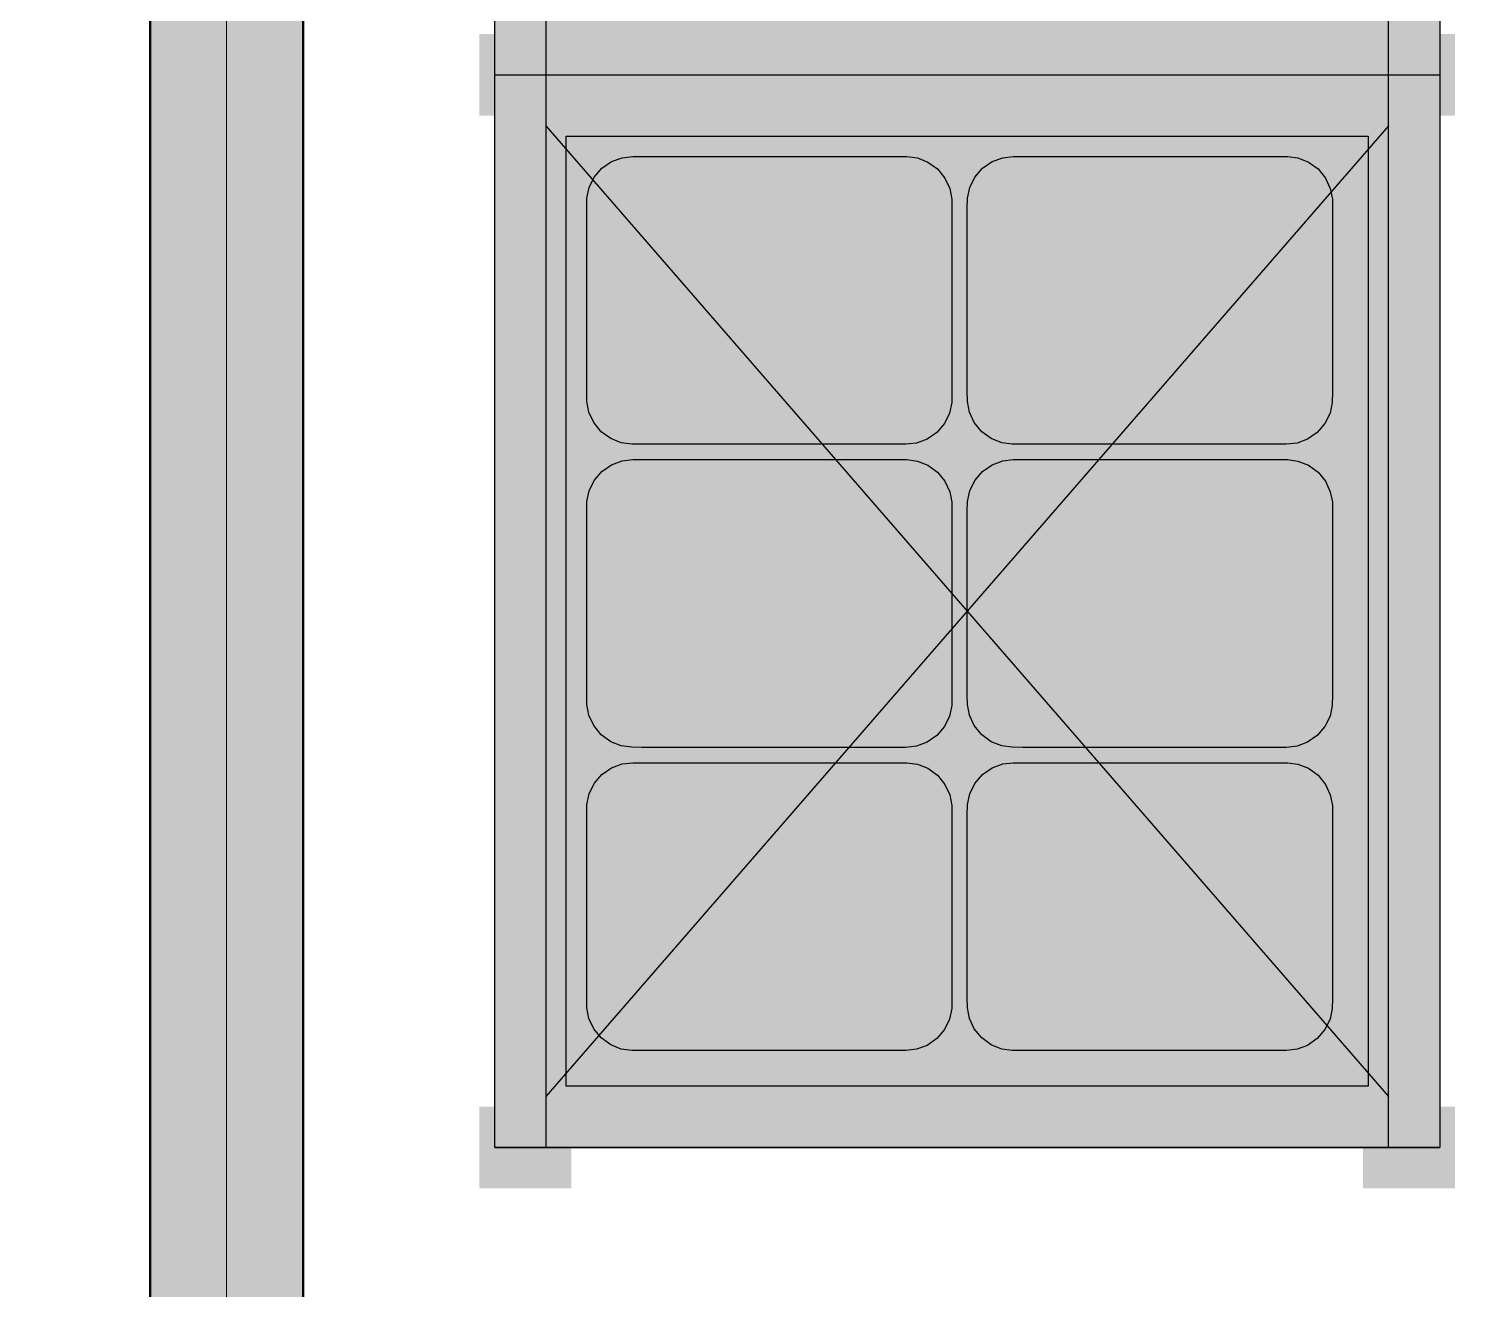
# Model space of a CAD drawing. Header units: metres. Extents: x 0 to 115, y 0 to 64.
# Drawn here: x 99.913 to 102.725, y 40.323 to 42.79 of the extents above; entities that cross this region are included whole.
import ezdxf

# ---------------------------------------------------------------- set-up
doc = ezdxf.new("R2010")
doc.units = ezdxf.units.M
doc.linetypes.add('DASHED', pattern=[1.524, 1.27, -0.254])
doc.layers.add('A-AREA', color=8, linetype='DASHED', lineweight=13, plot=False)
for name, color, linetype, lineweight in [('A-MURO', 7, 'Continuous', 50), ('G-ETIQUETA', 4, 'Continuous', 18), ('M-EQUIPO', 7, 'Continuous', 25), ('M-EQUIPO-RELLENO', 8, 'Continuous', 0)]:
    doc.layers.add(name, color=color, linetype=linetype, lineweight=lineweight)
doc.layers.add('A-MURO-RELLENO', color=8, linetype='Continuous', lineweight=0, true_color=0x8d949b)
doc.styles.add('PLANO', font='arial.ttf')

# ---------------------------------------------------------------- blocks, each defined once
blk = doc.blocks.new('EQ_rack-1')
at = {"layer": 'M-EQUIPO-RELLENO', "true_color": 0xf2f4f6}
h = blk.add_hatch(color=7, dxfattribs=at)
h.dxf.hatch_style = 1
h.paths.add_polyline_path([(-0.925, 5.25), (0.925, 5.25), (0.925, -5.25), (-0.925, -5.25)])
at = {"layer": 'M-EQUIPO-RELLENO', "true_color": 0xe07b24}
h = blk.add_hatch(color=7, dxfattribs=at)
h.dxf.hatch_style = 1
h.paths.add_polyline_path([(-0.925, 5.25), (-0.825, 5.25), (-0.825, -5.25), (-0.925, -5.25)])
h = blk.add_hatch(color=7, dxfattribs=at)
h.dxf.hatch_style = 1
h.paths.add_polyline_path([(0.825, 5.25), (0.925, 5.25), (0.925, -5.25), (0.825, -5.25)])
at = {"layer": 'M-EQUIPO-RELLENO', "true_color": 0x2f5d8a}
h = blk.add_hatch(color=7, dxfattribs=at)
h.dxf.hatch_style = 1
h.paths.add_polyline_path([(-0.955, -3.07), (-0.775, -3.07), (-0.775, -3.23), (-0.955, -3.23)])
h = blk.add_hatch(color=7, dxfattribs=at)
h.dxf.hatch_style = 1
h.paths.add_polyline_path([(0.775, -3.07), (0.955, -3.07), (0.955, -3.23), (0.775, -3.23)])
at = {"layer": 'M-EQUIPO-RELLENO', "true_color": 0xd9b98a}
h = blk.add_hatch(color=7, dxfattribs=at)
h.dxf.hatch_style = 1
h.paths.add_polyline_path([(-0.785, -3.27), (0.785, -3.27), (0.785, -5.13), (-0.785, -5.13)])
at = {"layer": 'M-EQUIPO-RELLENO', "true_color": 0xefe2c4}
h = blk.add_hatch(color=7, dxfattribs=at)
h.dxf.hatch_style = 1
h.paths.add_polyline_path([(-0.655, -3.31), (-0.6351, -3.31), (-0.6152, -3.31), (-0.5954, -3.31), (-0.5755, -3.31), (-0.5556, -3.31), (-0.5357, -3.31), (-0.5158, -3.31), (-0.496, -3.31), (-0.4761, -3.31), (-0.4562, -3.31), (-0.4363, -3.31), (-0.4164, -3.31), (-0.3966, -3.31), (-0.3767, -3.31), (-0.3568, -3.31), (-0.3369, -3.31), (-0.317, -3.31), (-0.2972, -3.31), (-0.2773, -3.31), (-0.2574, -3.31), (-0.2375, -3.31), (-0.2177, -3.31), (-0.1978, -3.31), (-0.1779, -3.31), (-0.158, -3.31), (-0.1381, -3.31), (-0.1182, -3.31), (-0.0976, -3.3128), (-0.0769, -3.321), (-0.0583, -3.3345), (-0.0436, -3.3524), (-0.0342, -3.3728), (-0.0302, -3.3937), (-0.03, -3.4136), (-0.03, -3.4335), (-0.03, -3.4534), (-0.03, -3.4733), (-0.03, -3.4931), (-0.03, -3.513), (-0.03, -3.5329), (-0.03, -3.5528), (-0.03, -3.5727), (-0.03, -3.5925), (-0.03, -3.6124), (-0.03, -3.6323), (-0.03, -3.6522), (-0.03, -3.6721), (-0.03, -3.6919), (-0.03, -3.7118), (-0.03, -3.7317), (-0.03, -3.7516), (-0.03, -3.7715), (-0.0304, -3.7915), (-0.0348, -3.8123), (-0.0447, -3.8326), (-0.0598, -3.8502), (-0.0787, -3.8633), (-0.0994, -3.871), (-0.12, -3.8733), (-0.1399, -3.8733), (-0.1598, -3.8733), (-0.1796, -3.8733), (-0.1995, -3.8733), (-0.2194, -3.8733), (-0.2393, -3.8733), (-0.2592, -3.8733), (-0.279, -3.8733), (-0.2989, -3.8733), (-0.3188, -3.8733), (-0.3387, -3.8733), (-0.3586, -3.8733), (-0.3784, -3.8733), (-0.3983, -3.8733), (-0.4182, -3.8733), (-0.4381, -3.8733), (-0.458, -3.8733), (-0.4778, -3.8733), (-0.4977, -3.8733), (-0.5176, -3.8733), (-0.5375, -3.8733), (-0.5573, -3.8733), (-0.5772, -3.8733), (-0.5971, -3.8733), (-0.617, -3.8733), (-0.6369, -3.8733), (-0.6568, -3.8733), (-0.6774, -3.8705), (-0.6981, -3.8623), (-0.7167, -3.8488), (-0.7314, -3.8309), (-0.7408, -3.8105), (-0.7448, -3.7897), (-0.745, -3.7697), (-0.745, -3.7498), (-0.745, -3.7299), (-0.745, -3.7101), (-0.745, -3.6902), (-0.745, -3.6703), (-0.745, -3.6504), (-0.745, -3.6306), (-0.745, -3.6107), (-0.745, -3.5908), (-0.745, -3.5709), (-0.745, -3.551), (-0.745, -3.5312), (-0.745, -3.5113), (-0.745, -3.4914), (-0.745, -3.4715), (-0.745, -3.4516), (-0.745, -3.4318), (-0.745, -3.4119), (-0.7446, -3.3919), (-0.7402, -3.371), (-0.7303, -3.3507), (-0.7152, -3.3331), (-0.6963, -3.32), (-0.6756, -3.3124)])
h = blk.add_hatch(color=7, dxfattribs=at)
h.dxf.hatch_style = 1
h.paths.add_polyline_path([(0.09, -3.31), (0.1099, -3.31), (0.1298, -3.31), (0.1496, -3.31), (0.1695, -3.31), (0.1894, -3.31), (0.2093, -3.31), (0.2292, -3.31), (0.249, -3.31), (0.2689, -3.31), (0.2888, -3.31), (0.3087, -3.31), (0.3286, -3.31), (0.3484, -3.31), (0.3683, -3.31), (0.3882, -3.31), (0.4081, -3.31), (0.428, -3.31), (0.4478, -3.31), (0.4677, -3.31), (0.4876, -3.31), (0.5075, -3.31), (0.5273, -3.31), (0.5472, -3.31), (0.5671, -3.31), (0.587, -3.31), (0.6069, -3.31), (0.6268, -3.31), (0.6474, -3.3128), (0.6681, -3.321), (0.6867, -3.3345), (0.7014, -3.3524), (0.7108, -3.3728), (0.7148, -3.3937), (0.715, -3.4136), (0.715, -3.4335), (0.715, -3.4534), (0.715, -3.4733), (0.715, -3.4931), (0.715, -3.513), (0.715, -3.5329), (0.715, -3.5528), (0.715, -3.5727), (0.715, -3.5925), (0.715, -3.6124), (0.715, -3.6323), (0.715, -3.6522), (0.715, -3.6721), (0.715, -3.6919), (0.715, -3.7118), (0.715, -3.7317), (0.715, -3.7516), (0.715, -3.7715), (0.7146, -3.7915), (0.7102, -3.8123), (0.7003, -3.8326), (0.6852, -3.8502), (0.6663, -3.8633), (0.6456, -3.871), (0.625, -3.8733), (0.6051, -3.8733), (0.5852, -3.8733), (0.5654, -3.8733), (0.5455, -3.8733), (0.5256, -3.8733), (0.5057, -3.8733), (0.4858, -3.8733), (0.466, -3.8733), (0.4461, -3.8733), (0.4262, -3.8733), (0.4063, -3.8733), (0.3864, -3.8733), (0.3666, -3.8733), (0.3467, -3.8733), (0.3268, -3.8733), (0.3069, -3.8733), (0.287, -3.8733), (0.2672, -3.8733), (0.2473, -3.8733), (0.2274, -3.8733), (0.2075, -3.8733), (0.1877, -3.8733), (0.1678, -3.8733), (0.1479, -3.8733), (0.128, -3.8733), (0.1081, -3.8733), (0.0882, -3.8733), (0.0676, -3.8705), (0.0469, -3.8623), (0.0283, -3.8488), (0.0136, -3.8309), (0.0042, -3.8105), (0.0002, -3.7897), (0, -3.7697), (0, -3.7498), (0, -3.7299), (0, -3.7101), (0, -3.6902), (0, -3.6703), (0, -3.6504), (0, -3.6306), (0, -3.6107), (0, -3.5908), (0, -3.5709), (0, -3.551), (0, -3.5312), (0, -3.5113), (0, -3.4914), (0, -3.4715), (0, -3.4516), (0, -3.4318), (0, -3.4119), (0.0004, -3.3919), (0.0048, -3.371), (0.0147, -3.3507), (0.0298, -3.3331), (0.0487, -3.32), (0.0694, -3.3124)])
h = blk.add_hatch(color=7, dxfattribs=at)
h.dxf.hatch_style = 1
h.paths.add_polyline_path([(-0.655, -3.9033), (-0.6351, -3.9033), (-0.6152, -3.9033), (-0.5954, -3.9033), (-0.5755, -3.9033), (-0.5556, -3.9033), (-0.5357, -3.9033), (-0.5158, -3.9033), (-0.496, -3.9033), (-0.4761, -3.9033), (-0.4562, -3.9033), (-0.4363, -3.9033), (-0.4164, -3.9033), (-0.3966, -3.9033), (-0.3767, -3.9033), (-0.3568, -3.9033), (-0.3369, -3.9033), (-0.317, -3.9033), (-0.2972, -3.9033), (-0.2773, -3.9033), (-0.2574, -3.9033), (-0.2375, -3.9033), (-0.2177, -3.9033), (-0.1978, -3.9033), (-0.1779, -3.9033), (-0.158, -3.9033), (-0.1381, -3.9033), (-0.1182, -3.9034), (-0.0976, -3.9062), (-0.0769, -3.9143), (-0.0583, -3.9279), (-0.0436, -3.9458), (-0.0342, -3.9662), (-0.0302, -3.987), (-0.03, -4.007), (-0.03, -4.0268), (-0.03, -4.0467), (-0.03, -4.0666), (-0.03, -4.0865), (-0.03, -4.1064), (-0.03, -4.1262), (-0.03, -4.1461), (-0.03, -4.166), (-0.03, -4.1859), (-0.03, -4.2058), (-0.03, -4.2256), (-0.03, -4.2455), (-0.03, -4.2654), (-0.03, -4.2853), (-0.03, -4.3052), (-0.03, -4.325), (-0.03, -4.3449), (-0.03, -4.3648), (-0.0304, -4.3848), (-0.0348, -4.4057), (-0.0447, -4.4259), (-0.0598, -4.4435), (-0.0787, -4.4566), (-0.0994, -4.4643), (-0.12, -4.4667), (-0.1399, -4.4667), (-0.1598, -4.4667), (-0.1796, -4.4667), (-0.1995, -4.4667), (-0.2194, -4.4667), (-0.2393, -4.4667), (-0.2592, -4.4667), (-0.279, -4.4667), (-0.2989, -4.4667), (-0.3188, -4.4667), (-0.3387, -4.4667), (-0.3586, -4.4667), (-0.3784, -4.4667), (-0.3983, -4.4667), (-0.4182, -4.4667), (-0.4381, -4.4667), (-0.458, -4.4667), (-0.4778, -4.4667), (-0.4977, -4.4667), (-0.5176, -4.4667), (-0.5375, -4.4667), (-0.5573, -4.4667), (-0.5772, -4.4667), (-0.5971, -4.4667), (-0.617, -4.4667), (-0.6369, -4.4667), (-0.6568, -4.4666), (-0.6774, -4.4638), (-0.6981, -4.4557), (-0.7167, -4.4421), (-0.7314, -4.4242), (-0.7408, -4.4038), (-0.7448, -4.383), (-0.745, -4.363), (-0.745, -4.3432), (-0.745, -4.3233), (-0.745, -4.3034), (-0.745, -4.2835), (-0.745, -4.2636), (-0.745, -4.2438), (-0.745, -4.2239), (-0.745, -4.204), (-0.745, -4.1841), (-0.745, -4.1642), (-0.745, -4.1444), (-0.745, -4.1245), (-0.745, -4.1046), (-0.745, -4.0847), (-0.745, -4.0648), (-0.745, -4.045), (-0.745, -4.0251), (-0.745, -4.0052), (-0.7446, -3.9852), (-0.7402, -3.9643), (-0.7303, -3.9441), (-0.7152, -3.9265), (-0.6963, -3.9134), (-0.6756, -3.9057)])
h = blk.add_hatch(color=7, dxfattribs=at)
h.dxf.hatch_style = 1
h.paths.add_polyline_path([(0.09, -3.9033), (0.1099, -3.9033), (0.1298, -3.9033), (0.1496, -3.9033), (0.1695, -3.9033), (0.1894, -3.9033), (0.2093, -3.9033), (0.2292, -3.9033), (0.249, -3.9033), (0.2689, -3.9033), (0.2888, -3.9033), (0.3087, -3.9033), (0.3286, -3.9033), (0.3484, -3.9033), (0.3683, -3.9033), (0.3882, -3.9033), (0.4081, -3.9033), (0.428, -3.9033), (0.4478, -3.9033), (0.4677, -3.9033), (0.4876, -3.9033), (0.5075, -3.9033), (0.5273, -3.9033), (0.5472, -3.9033), (0.5671, -3.9033), (0.587, -3.9033), (0.6069, -3.9033), (0.6268, -3.9034), (0.6474, -3.9062), (0.6681, -3.9143), (0.6867, -3.9279), (0.7014, -3.9458), (0.7108, -3.9662), (0.7148, -3.987), (0.715, -4.007), (0.715, -4.0268), (0.715, -4.0467), (0.715, -4.0666), (0.715, -4.0865), (0.715, -4.1064), (0.715, -4.1262), (0.715, -4.1461), (0.715, -4.166), (0.715, -4.1859), (0.715, -4.2058), (0.715, -4.2256), (0.715, -4.2455), (0.715, -4.2654), (0.715, -4.2853), (0.715, -4.3052), (0.715, -4.325), (0.715, -4.3449), (0.715, -4.3648), (0.7146, -4.3848), (0.7102, -4.4057), (0.7003, -4.4259), (0.6852, -4.4435), (0.6663, -4.4566), (0.6456, -4.4643), (0.625, -4.4667), (0.6051, -4.4667), (0.5852, -4.4667), (0.5654, -4.4667), (0.5455, -4.4667), (0.5256, -4.4667), (0.5057, -4.4667), (0.4858, -4.4667), (0.466, -4.4667), (0.4461, -4.4667), (0.4262, -4.4667), (0.4063, -4.4667), (0.3864, -4.4667), (0.3666, -4.4667), (0.3467, -4.4667), (0.3268, -4.4667), (0.3069, -4.4667), (0.287, -4.4667), (0.2672, -4.4667), (0.2473, -4.4667), (0.2274, -4.4667), (0.2075, -4.4667), (0.1877, -4.4667), (0.1678, -4.4667), (0.1479, -4.4667), (0.128, -4.4667), (0.1081, -4.4667), (0.0882, -4.4666), (0.0676, -4.4638), (0.0469, -4.4557), (0.0283, -4.4421), (0.0136, -4.4242), (0.0042, -4.4038), (0.0002, -4.383), (0, -4.363), (0, -4.3432), (0, -4.3233), (0, -4.3034), (0, -4.2835), (0, -4.2636), (0, -4.2438), (0, -4.2239), (0, -4.204), (0, -4.1841), (0, -4.1642), (0, -4.1444), (0, -4.1245), (0, -4.1046), (0, -4.0847), (0, -4.0648), (0, -4.045), (0, -4.0251), (0, -4.0052), (0.0004, -3.9852), (0.0048, -3.9643), (0.0147, -3.9441), (0.0298, -3.9265), (0.0487, -3.9134), (0.0694, -3.9057)])
h = blk.add_hatch(color=7, dxfattribs=at)
h.dxf.hatch_style = 1
h.paths.add_polyline_path([(-0.655, -4.4967), (-0.6351, -4.4967), (-0.6152, -4.4967), (-0.5954, -4.4967), (-0.5755, -4.4967), (-0.5556, -4.4967), (-0.5357, -4.4967), (-0.5158, -4.4967), (-0.496, -4.4967), (-0.4761, -4.4967), (-0.4562, -4.4967), (-0.4363, -4.4967), (-0.4164, -4.4967), (-0.3966, -4.4967), (-0.3767, -4.4967), (-0.3568, -4.4967), (-0.3369, -4.4967), (-0.317, -4.4967), (-0.2972, -4.4967), (-0.2773, -4.4967), (-0.2574, -4.4967), (-0.2375, -4.4967), (-0.2177, -4.4967), (-0.1978, -4.4967), (-0.1779, -4.4967), (-0.158, -4.4967), (-0.1381, -4.4967), (-0.1182, -4.4967), (-0.0976, -4.4995), (-0.0769, -4.5077), (-0.0583, -4.5212), (-0.0436, -4.5391), (-0.0342, -4.5595), (-0.0302, -4.5803), (-0.03, -4.6003), (-0.03, -4.6202), (-0.03, -4.6401), (-0.03, -4.6599), (-0.03, -4.6798), (-0.03, -4.6997), (-0.03, -4.7196), (-0.03, -4.7394), (-0.03, -4.7593), (-0.03, -4.7792), (-0.03, -4.7991), (-0.03, -4.819), (-0.03, -4.8388), (-0.03, -4.8587), (-0.03, -4.8786), (-0.03, -4.8985), (-0.03, -4.9184), (-0.03, -4.9382), (-0.03, -4.9581), (-0.0304, -4.9781), (-0.0348, -4.999), (-0.0447, -5.0193), (-0.0598, -5.0369), (-0.0787, -5.05), (-0.0994, -5.0576), (-0.12, -5.06), (-0.1399, -5.06), (-0.1598, -5.06), (-0.1796, -5.06), (-0.1995, -5.06), (-0.2194, -5.06), (-0.2393, -5.06), (-0.2592, -5.06), (-0.279, -5.06), (-0.2989, -5.06), (-0.3188, -5.06), (-0.3387, -5.06), (-0.3586, -5.06), (-0.3784, -5.06), (-0.3983, -5.06), (-0.4182, -5.06), (-0.4381, -5.06), (-0.458, -5.06), (-0.4778, -5.06), (-0.4977, -5.06), (-0.5176, -5.06), (-0.5375, -5.06), (-0.5573, -5.06), (-0.5772, -5.06), (-0.5971, -5.06), (-0.617, -5.06), (-0.6369, -5.06), (-0.6568, -5.06), (-0.6774, -5.0572), (-0.6981, -5.049), (-0.7167, -5.0355), (-0.7314, -5.0176), (-0.7408, -4.9972), (-0.7448, -4.9763), (-0.745, -4.9564), (-0.745, -4.9365), (-0.745, -4.9166), (-0.745, -4.8967), (-0.745, -4.8769), (-0.745, -4.857), (-0.745, -4.8371), (-0.745, -4.8172), (-0.745, -4.7973), (-0.745, -4.7775), (-0.745, -4.7576), (-0.745, -4.7377), (-0.745, -4.7178), (-0.745, -4.6979), (-0.745, -4.6781), (-0.745, -4.6582), (-0.745, -4.6383), (-0.745, -4.6184), (-0.745, -4.5985), (-0.7446, -4.5785), (-0.7402, -4.5577), (-0.7303, -4.5374), (-0.7152, -4.5198), (-0.6963, -4.5067), (-0.6756, -4.499)])
h = blk.add_hatch(color=7, dxfattribs=at)
h.dxf.hatch_style = 1
h.paths.add_polyline_path([(0.09, -4.4967), (0.1099, -4.4967), (0.1298, -4.4967), (0.1496, -4.4967), (0.1695, -4.4967), (0.1894, -4.4967), (0.2093, -4.4967), (0.2292, -4.4967), (0.249, -4.4967), (0.2689, -4.4967), (0.2888, -4.4967), (0.3087, -4.4967), (0.3286, -4.4967), (0.3484, -4.4967), (0.3683, -4.4967), (0.3882, -4.4967), (0.4081, -4.4967), (0.428, -4.4967), (0.4478, -4.4967), (0.4677, -4.4967), (0.4876, -4.4967), (0.5075, -4.4967), (0.5273, -4.4967), (0.5472, -4.4967), (0.5671, -4.4967), (0.587, -4.4967), (0.6069, -4.4967), (0.6268, -4.4967), (0.6474, -4.4995), (0.6681, -4.5077), (0.6867, -4.5212), (0.7014, -4.5391), (0.7108, -4.5595), (0.7148, -4.5803), (0.715, -4.6003), (0.715, -4.6202), (0.715, -4.6401), (0.715, -4.6599), (0.715, -4.6798), (0.715, -4.6997), (0.715, -4.7196), (0.715, -4.7394), (0.715, -4.7593), (0.715, -4.7792), (0.715, -4.7991), (0.715, -4.819), (0.715, -4.8388), (0.715, -4.8587), (0.715, -4.8786), (0.715, -4.8985), (0.715, -4.9184), (0.715, -4.9382), (0.715, -4.9581), (0.7146, -4.9781), (0.7102, -4.999), (0.7003, -5.0193), (0.6852, -5.0369), (0.6663, -5.05), (0.6456, -5.0576), (0.625, -5.06), (0.6051, -5.06), (0.5852, -5.06), (0.5654, -5.06), (0.5455, -5.06), (0.5256, -5.06), (0.5057, -5.06), (0.4858, -5.06), (0.466, -5.06), (0.4461, -5.06), (0.4262, -5.06), (0.4063, -5.06), (0.3864, -5.06), (0.3666, -5.06), (0.3467, -5.06), (0.3268, -5.06), (0.3069, -5.06), (0.287, -5.06), (0.2672, -5.06), (0.2473, -5.06), (0.2274, -5.06), (0.2075, -5.06), (0.1877, -5.06), (0.1678, -5.06), (0.1479, -5.06), (0.128, -5.06), (0.1081, -5.06), (0.0882, -5.06), (0.0676, -5.0572), (0.0469, -5.049), (0.0283, -5.0355), (0.0136, -5.0176), (0.0042, -4.9972), (0.0002, -4.9763), (0, -4.9564), (0, -4.9365), (0, -4.9166), (0, -4.8967), (0, -4.8769), (0, -4.857), (0, -4.8371), (0, -4.8172), (0, -4.7973), (0, -4.7775), (0, -4.7576), (0, -4.7377), (0, -4.7178), (0, -4.6979), (0, -4.6781), (0, -4.6582), (0, -4.6383), (0, -4.6184), (0, -4.5985), (0.0004, -4.5785), (0.0048, -4.5577), (0.0147, -4.5374), (0.0298, -4.5198), (0.0487, -4.5067), (0.0694, -4.499)])
at = {"layer": 'M-EQUIPO-RELLENO', "true_color": 0x2f5d8a}
h = blk.add_hatch(color=7, dxfattribs=at)
h.dxf.hatch_style = 1
h.paths.add_polyline_path([(-0.955, -5.17), (-0.775, -5.17), (-0.775, -5.33), (-0.955, -5.33)])
h = blk.add_hatch(color=7, dxfattribs=at)
h.dxf.hatch_style = 1
h.paths.add_polyline_path([(0.775, -5.17), (0.955, -5.17), (0.955, -5.33), (0.775, -5.33)])
at = {"layer": 'M-EQUIPO'}
for points in [[(-0.925, 5.25), (0.925, 5.25), (0.925, -5.25), (-0.925, -5.25)], [(-0.925, 5.25), (-0.825, 5.25), (-0.825, -5.25), (-0.925, -5.25)], [(0.825, 5.25), (0.925, 5.25), (0.925, -5.25), (0.825, -5.25)], [(-0.785, -3.27), (0.785, -3.27), (0.785, -5.13), (-0.785, -5.13)], [(-0.655, -3.31), (-0.6351, -3.31), (-0.6152, -3.31), (-0.5954, -3.31), (-0.5755, -3.31), (-0.5556, -3.31), (-0.5357, -3.31), (-0.5158, -3.31), (-0.496, -3.31), (-0.4761, -3.31), (-0.4562, -3.31), (-0.4363, -3.31), (-0.4164, -3.31), (-0.3966, -3.31), (-0.3767, -3.31), (-0.3568, -3.31), (-0.3369, -3.31), (-0.317, -3.31), (-0.2972, -3.31), (-0.2773, -3.31), (-0.2574, -3.31), (-0.2375, -3.31), (-0.2177, -3.31), (-0.1978, -3.31), (-0.1779, -3.31), (-0.158, -3.31), (-0.1381, -3.31), (-0.1182, -3.31), (-0.0976, -3.3128), (-0.0769, -3.321), (-0.0583, -3.3345), (-0.0436, -3.3524), (-0.0342, -3.3728), (-0.0302, -3.3937), (-0.03, -3.4136), (-0.03, -3.4335), (-0.03, -3.4534), (-0.03, -3.4733), (-0.03, -3.4931), (-0.03, -3.513), (-0.03, -3.5329), (-0.03, -3.5528), (-0.03, -3.5727), (-0.03, -3.5925), (-0.03, -3.6124), (-0.03, -3.6323), (-0.03, -3.6522), (-0.03, -3.6721), (-0.03, -3.6919), (-0.03, -3.7118), (-0.03, -3.7317), (-0.03, -3.7516), (-0.03, -3.7715), (-0.0304, -3.7915), (-0.0348, -3.8123), (-0.0447, -3.8326), (-0.0598, -3.8502), (-0.0787, -3.8633), (-0.0994, -3.871), (-0.12, -3.8733), (-0.1399, -3.8733), (-0.1598, -3.8733), (-0.1796, -3.8733), (-0.1995, -3.8733), (-0.2194, -3.8733), (-0.2393, -3.8733), (-0.2592, -3.8733), (-0.279, -3.8733), (-0.2989, -3.8733), (-0.3188, -3.8733), (-0.3387, -3.8733), (-0.3586, -3.8733), (-0.3784, -3.8733), (-0.3983, -3.8733), (-0.4182, -3.8733), (-0.4381, -3.8733), (-0.458, -3.8733), (-0.4778, -3.8733), (-0.4977, -3.8733), (-0.5176, -3.8733), (-0.5375, -3.8733), (-0.5573, -3.8733), (-0.5772, -3.8733), (-0.5971, -3.8733), (-0.617, -3.8733), (-0.6369, -3.8733), (-0.6568, -3.8733), (-0.6774, -3.8705), (-0.6981, -3.8623), (-0.7167, -3.8488), (-0.7314, -3.8309), (-0.7408, -3.8105), (-0.7448, -3.7897), (-0.745, -3.7697), (-0.745, -3.7498), (-0.745, -3.7299), (-0.745, -3.7101), (-0.745, -3.6902), (-0.745, -3.6703), (-0.745, -3.6504), (-0.745, -3.6306), (-0.745, -3.6107), (-0.745, -3.5908), (-0.745, -3.5709), (-0.745, -3.551), (-0.745, -3.5312), (-0.745, -3.5113), (-0.745, -3.4914), (-0.745, -3.4715), (-0.745, -3.4516), (-0.745, -3.4318), (-0.745, -3.4119), (-0.7446, -3.3919), (-0.7402, -3.371), (-0.7303, -3.3507), (-0.7152, -3.3331), (-0.6963, -3.32), (-0.6756, -3.3124)], [(0.09, -3.31), (0.1099, -3.31), (0.1298, -3.31), (0.1496, -3.31), (0.1695, -3.31), (0.1894, -3.31), (0.2093, -3.31), (0.2292, -3.31), (0.249, -3.31), (0.2689, -3.31), (0.2888, -3.31), (0.3087, -3.31), (0.3286, -3.31), (0.3484, -3.31), (0.3683, -3.31), (0.3882, -3.31), (0.4081, -3.31), (0.428, -3.31), (0.4478, -3.31), (0.4677, -3.31), (0.4876, -3.31), (0.5075, -3.31), (0.5273, -3.31), (0.5472, -3.31), (0.5671, -3.31), (0.587, -3.31), (0.6069, -3.31), (0.6268, -3.31), (0.6474, -3.3128), (0.6681, -3.321), (0.6867, -3.3345), (0.7014, -3.3524), (0.7108, -3.3728), (0.7148, -3.3937), (0.715, -3.4136), (0.715, -3.4335), (0.715, -3.4534), (0.715, -3.4733), (0.715, -3.4931), (0.715, -3.513), (0.715, -3.5329), (0.715, -3.5528), (0.715, -3.5727), (0.715, -3.5925), (0.715, -3.6124), (0.715, -3.6323), (0.715, -3.6522), (0.715, -3.6721), (0.715, -3.6919), (0.715, -3.7118), (0.715, -3.7317), (0.715, -3.7516), (0.715, -3.7715), (0.7146, -3.7915), (0.7102, -3.8123), (0.7003, -3.8326), (0.6852, -3.8502), (0.6663, -3.8633), (0.6456, -3.871), (0.625, -3.8733), (0.6051, -3.8733), (0.5852, -3.8733), (0.5654, -3.8733), (0.5455, -3.8733), (0.5256, -3.8733), (0.5057, -3.8733), (0.4858, -3.8733), (0.466, -3.8733), (0.4461, -3.8733), (0.4262, -3.8733), (0.4063, -3.8733), (0.3864, -3.8733), (0.3666, -3.8733), (0.3467, -3.8733), (0.3268, -3.8733), (0.3069, -3.8733), (0.287, -3.8733), (0.2672, -3.8733), (0.2473, -3.8733), (0.2274, -3.8733), (0.2075, -3.8733), (0.1877, -3.8733), (0.1678, -3.8733), (0.1479, -3.8733), (0.128, -3.8733), (0.1081, -3.8733), (0.0882, -3.8733), (0.0676, -3.8705), (0.0469, -3.8623), (0.0283, -3.8488), (0.0136, -3.8309), (0.0042, -3.8105), (0.0002, -3.7897), (0, -3.7697), (0, -3.7498), (0, -3.7299), (0, -3.7101), (0, -3.6902), (0, -3.6703), (0, -3.6504), (0, -3.6306), (0, -3.6107), (0, -3.5908), (0, -3.5709), (0, -3.551), (0, -3.5312), (0, -3.5113), (0, -3.4914), (0, -3.4715), (0, -3.4516), (0, -3.4318), (0, -3.4119), (0.0004, -3.3919), (0.0048, -3.371), (0.0147, -3.3507), (0.0298, -3.3331), (0.0487, -3.32), (0.0694, -3.3124)], [(-0.655, -3.9033), (-0.6351, -3.9033), (-0.6152, -3.9033), (-0.5954, -3.9033), (-0.5755, -3.9033), (-0.5556, -3.9033), (-0.5357, -3.9033), (-0.5158, -3.9033), (-0.496, -3.9033), (-0.4761, -3.9033), (-0.4562, -3.9033), (-0.4363, -3.9033), (-0.4164, -3.9033), (-0.3966, -3.9033), (-0.3767, -3.9033), (-0.3568, -3.9033), (-0.3369, -3.9033), (-0.317, -3.9033), (-0.2972, -3.9033), (-0.2773, -3.9033), (-0.2574, -3.9033), (-0.2375, -3.9033), (-0.2177, -3.9033), (-0.1978, -3.9033), (-0.1779, -3.9033), (-0.158, -3.9033), (-0.1381, -3.9033), (-0.1182, -3.9034), (-0.0976, -3.9062), (-0.0769, -3.9143), (-0.0583, -3.9279), (-0.0436, -3.9458), (-0.0342, -3.9662), (-0.0302, -3.987), (-0.03, -4.007), (-0.03, -4.0268), (-0.03, -4.0467), (-0.03, -4.0666), (-0.03, -4.0865), (-0.03, -4.1064), (-0.03, -4.1262), (-0.03, -4.1461), (-0.03, -4.166), (-0.03, -4.1859), (-0.03, -4.2058), (-0.03, -4.2256), (-0.03, -4.2455), (-0.03, -4.2654), (-0.03, -4.2853), (-0.03, -4.3052), (-0.03, -4.325), (-0.03, -4.3449), (-0.03, -4.3648), (-0.0304, -4.3848), (-0.0348, -4.4057), (-0.0447, -4.4259), (-0.0598, -4.4435), (-0.0787, -4.4566), (-0.0994, -4.4643), (-0.12, -4.4667), (-0.1399, -4.4667), (-0.1598, -4.4667), (-0.1796, -4.4667), (-0.1995, -4.4667), (-0.2194, -4.4667), (-0.2393, -4.4667), (-0.2592, -4.4667), (-0.279, -4.4667), (-0.2989, -4.4667), (-0.3188, -4.4667), (-0.3387, -4.4667), (-0.3586, -4.4667), (-0.3784, -4.4667), (-0.3983, -4.4667), (-0.4182, -4.4667), (-0.4381, -4.4667), (-0.458, -4.4667), (-0.4778, -4.4667), (-0.4977, -4.4667), (-0.5176, -4.4667), (-0.5375, -4.4667), (-0.5573, -4.4667), (-0.5772, -4.4667), (-0.5971, -4.4667), (-0.617, -4.4667), (-0.6369, -4.4667), (-0.6568, -4.4666), (-0.6774, -4.4638), (-0.6981, -4.4557), (-0.7167, -4.4421), (-0.7314, -4.4242), (-0.7408, -4.4038), (-0.7448, -4.383), (-0.745, -4.363), (-0.745, -4.3432), (-0.745, -4.3233), (-0.745, -4.3034), (-0.745, -4.2835), (-0.745, -4.2636), (-0.745, -4.2438), (-0.745, -4.2239), (-0.745, -4.204), (-0.745, -4.1841), (-0.745, -4.1642), (-0.745, -4.1444), (-0.745, -4.1245), (-0.745, -4.1046), (-0.745, -4.0847), (-0.745, -4.0648), (-0.745, -4.045), (-0.745, -4.0251), (-0.745, -4.0052), (-0.7446, -3.9852), (-0.7402, -3.9643), (-0.7303, -3.9441), (-0.7152, -3.9265), (-0.6963, -3.9134), (-0.6756, -3.9057)], [(0.09, -3.9033), (0.1099, -3.9033), (0.1298, -3.9033), (0.1496, -3.9033), (0.1695, -3.9033), (0.1894, -3.9033), (0.2093, -3.9033), (0.2292, -3.9033), (0.249, -3.9033), (0.2689, -3.9033), (0.2888, -3.9033), (0.3087, -3.9033), (0.3286, -3.9033), (0.3484, -3.9033), (0.3683, -3.9033), (0.3882, -3.9033), (0.4081, -3.9033), (0.428, -3.9033), (0.4478, -3.9033), (0.4677, -3.9033), (0.4876, -3.9033), (0.5075, -3.9033), (0.5273, -3.9033), (0.5472, -3.9033), (0.5671, -3.9033), (0.587, -3.9033), (0.6069, -3.9033), (0.6268, -3.9034), (0.6474, -3.9062), (0.6681, -3.9143), (0.6867, -3.9279), (0.7014, -3.9458), (0.7108, -3.9662), (0.7148, -3.987), (0.715, -4.007), (0.715, -4.0268), (0.715, -4.0467), (0.715, -4.0666), (0.715, -4.0865), (0.715, -4.1064), (0.715, -4.1262), (0.715, -4.1461), (0.715, -4.166), (0.715, -4.1859), (0.715, -4.2058), (0.715, -4.2256), (0.715, -4.2455), (0.715, -4.2654), (0.715, -4.2853), (0.715, -4.3052), (0.715, -4.325), (0.715, -4.3449), (0.715, -4.3648), (0.7146, -4.3848), (0.7102, -4.4057), (0.7003, -4.4259), (0.6852, -4.4435), (0.6663, -4.4566), (0.6456, -4.4643), (0.625, -4.4667), (0.6051, -4.4667), (0.5852, -4.4667), (0.5654, -4.4667), (0.5455, -4.4667), (0.5256, -4.4667), (0.5057, -4.4667), (0.4858, -4.4667), (0.466, -4.4667), (0.4461, -4.4667), (0.4262, -4.4667), (0.4063, -4.4667), (0.3864, -4.4667), (0.3666, -4.4667), (0.3467, -4.4667), (0.3268, -4.4667), (0.3069, -4.4667), (0.287, -4.4667), (0.2672, -4.4667), (0.2473, -4.4667), (0.2274, -4.4667), (0.2075, -4.4667), (0.1877, -4.4667), (0.1678, -4.4667), (0.1479, -4.4667), (0.128, -4.4667), (0.1081, -4.4667), (0.0882, -4.4666), (0.0676, -4.4638), (0.0469, -4.4557), (0.0283, -4.4421), (0.0136, -4.4242), (0.0042, -4.4038), (0.0002, -4.383), (0, -4.363), (0, -4.3432), (0, -4.3233), (0, -4.3034), (0, -4.2835), (0, -4.2636), (0, -4.2438), (0, -4.2239), (0, -4.204), (0, -4.1841), (0, -4.1642), (0, -4.1444), (0, -4.1245), (0, -4.1046), (0, -4.0847), (0, -4.0648), (0, -4.045), (0, -4.0251), (0, -4.0052), (0.0004, -3.9852), (0.0048, -3.9643), (0.0147, -3.9441), (0.0298, -3.9265), (0.0487, -3.9134), (0.0694, -3.9057)], [(-0.655, -4.4967), (-0.6351, -4.4967), (-0.6152, -4.4967), (-0.5954, -4.4967), (-0.5755, -4.4967), (-0.5556, -4.4967), (-0.5357, -4.4967), (-0.5158, -4.4967), (-0.496, -4.4967), (-0.4761, -4.4967), (-0.4562, -4.4967), (-0.4363, -4.4967), (-0.4164, -4.4967), (-0.3966, -4.4967), (-0.3767, -4.4967), (-0.3568, -4.4967), (-0.3369, -4.4967), (-0.317, -4.4967), (-0.2972, -4.4967), (-0.2773, -4.4967), (-0.2574, -4.4967), (-0.2375, -4.4967), (-0.2177, -4.4967), (-0.1978, -4.4967), (-0.1779, -4.4967), (-0.158, -4.4967), (-0.1381, -4.4967), (-0.1182, -4.4967), (-0.0976, -4.4995), (-0.0769, -4.5077), (-0.0583, -4.5212), (-0.0436, -4.5391), (-0.0342, -4.5595), (-0.0302, -4.5803), (-0.03, -4.6003), (-0.03, -4.6202), (-0.03, -4.6401), (-0.03, -4.6599), (-0.03, -4.6798), (-0.03, -4.6997), (-0.03, -4.7196), (-0.03, -4.7394), (-0.03, -4.7593), (-0.03, -4.7792), (-0.03, -4.7991), (-0.03, -4.819), (-0.03, -4.8388), (-0.03, -4.8587), (-0.03, -4.8786), (-0.03, -4.8985), (-0.03, -4.9184), (-0.03, -4.9382), (-0.03, -4.9581), (-0.0304, -4.9781), (-0.0348, -4.999), (-0.0447, -5.0193), (-0.0598, -5.0369), (-0.0787, -5.05), (-0.0994, -5.0576), (-0.12, -5.06), (-0.1399, -5.06), (-0.1598, -5.06), (-0.1796, -5.06), (-0.1995, -5.06), (-0.2194, -5.06), (-0.2393, -5.06), (-0.2592, -5.06), (-0.279, -5.06), (-0.2989, -5.06), (-0.3188, -5.06), (-0.3387, -5.06), (-0.3586, -5.06), (-0.3784, -5.06), (-0.3983, -5.06), (-0.4182, -5.06), (-0.4381, -5.06), (-0.458, -5.06), (-0.4778, -5.06), (-0.4977, -5.06), (-0.5176, -5.06), (-0.5375, -5.06), (-0.5573, -5.06), (-0.5772, -5.06), (-0.5971, -5.06), (-0.617, -5.06), (-0.6369, -5.06), (-0.6568, -5.06), (-0.6774, -5.0572), (-0.6981, -5.049), (-0.7167, -5.0355), (-0.7314, -5.0176), (-0.7408, -4.9972), (-0.7448, -4.9763), (-0.745, -4.9564), (-0.745, -4.9365), (-0.745, -4.9166), (-0.745, -4.8967), (-0.745, -4.8769), (-0.745, -4.857), (-0.745, -4.8371), (-0.745, -4.8172), (-0.745, -4.7973), (-0.745, -4.7775), (-0.745, -4.7576), (-0.745, -4.7377), (-0.745, -4.7178), (-0.745, -4.6979), (-0.745, -4.6781), (-0.745, -4.6582), (-0.745, -4.6383), (-0.745, -4.6184), (-0.745, -4.5985), (-0.7446, -4.5785), (-0.7402, -4.5577), (-0.7303, -4.5374), (-0.7152, -4.5198), (-0.6963, -4.5067), (-0.6756, -4.499)], [(0.09, -4.4967), (0.1099, -4.4967), (0.1298, -4.4967), (0.1496, -4.4967), (0.1695, -4.4967), (0.1894, -4.4967), (0.2093, -4.4967), (0.2292, -4.4967), (0.249, -4.4967), (0.2689, -4.4967), (0.2888, -4.4967), (0.3087, -4.4967), (0.3286, -4.4967), (0.3484, -4.4967), (0.3683, -4.4967), (0.3882, -4.4967), (0.4081, -4.4967), (0.428, -4.4967), (0.4478, -4.4967), (0.4677, -4.4967), (0.4876, -4.4967), (0.5075, -4.4967), (0.5273, -4.4967), (0.5472, -4.4967), (0.5671, -4.4967), (0.587, -4.4967), (0.6069, -4.4967), (0.6268, -4.4967), (0.6474, -4.4995), (0.6681, -4.5077), (0.6867, -4.5212), (0.7014, -4.5391), (0.7108, -4.5595), (0.7148, -4.5803), (0.715, -4.6003), (0.715, -4.6202), (0.715, -4.6401), (0.715, -4.6599), (0.715, -4.6798), (0.715, -4.6997), (0.715, -4.7196), (0.715, -4.7394), (0.715, -4.7593), (0.715, -4.7792), (0.715, -4.7991), (0.715, -4.819), (0.715, -4.8388), (0.715, -4.8587), (0.715, -4.8786), (0.715, -4.8985), (0.715, -4.9184), (0.715, -4.9382), (0.715, -4.9581), (0.7146, -4.9781), (0.7102, -4.999), (0.7003, -5.0193), (0.6852, -5.0369), (0.6663, -5.05), (0.6456, -5.0576), (0.625, -5.06), (0.6051, -5.06), (0.5852, -5.06), (0.5654, -5.06), (0.5455, -5.06), (0.5256, -5.06), (0.5057, -5.06), (0.4858, -5.06), (0.466, -5.06), (0.4461, -5.06), (0.4262, -5.06), (0.4063, -5.06), (0.3864, -5.06), (0.3666, -5.06), (0.3467, -5.06), (0.3268, -5.06), (0.3069, -5.06), (0.287, -5.06), (0.2672, -5.06), (0.2473, -5.06), (0.2274, -5.06), (0.2075, -5.06), (0.1877, -5.06), (0.1678, -5.06), (0.1479, -5.06), (0.128, -5.06), (0.1081, -5.06), (0.0882, -5.06), (0.0676, -5.0572), (0.0469, -5.049), (0.0283, -5.0355), (0.0136, -5.0176), (0.0042, -4.9972), (0.0002, -4.9763), (0, -4.9564), (0, -4.9365), (0, -4.9166), (0, -4.8967), (0, -4.8769), (0, -4.857), (0, -4.8371), (0, -4.8172), (0, -4.7973), (0, -4.7775), (0, -4.7576), (0, -4.7377), (0, -4.7178), (0, -4.6979), (0, -4.6781), (0, -4.6582), (0, -4.6383), (0, -4.6184), (0, -4.5985), (0.0004, -4.5785), (0.0048, -4.5577), (0.0147, -4.5374), (0.0298, -4.5198), (0.0487, -4.5067), (0.0694, -4.499)]]:
    blk.add_lwpolyline(points, close=True, dxfattribs=at)
for points in [[(-0.925, -3.15), (0.925, -3.15)], [(-0.825, -3.25), (0.825, -5.15)], [(0.825, -3.25), (-0.825, -5.15)], [(-0.925, -5.25), (0.925, -5.25)]]:
    blk.add_lwpolyline(points, dxfattribs=at)
at = {"layer": 'G-ETIQUETA', "style": 'PLANO', "flags": 1}
for tag, p in [('TAG', (0, 0)), ('NOMBRE', (0, -0.25)), ('AREA', (0, -0.5)), ('FUNCION', (0, -0.75)), ('CONFIANZA', (0, -1))]:
    blk.add_attdef(tag, p, '', height=0.15, dxfattribs=at)

msp = doc.modelspace()

# ---------------------------------------------------------------- hatches: boundary and pattern name
at = {"layer": 'A-MURO-RELLENO', "true_color": 0x8d949b}
h = msp.add_hatch(color=8, dxfattribs=at)
h.dxf.hatch_style = 1
h.paths.add_polyline_path([(54.65, 54.14), (64.6, 54.14), (64.6, 34.5), (64.3, 34.5), (64.3, 34.2), (65.1, 34.2), (65.1, 34.5), (64.9, 34.5), (64.9, 54.14), (76, 54.14), (76, 51.2), (76.3, 51.2), (76.3, 54.14), (87.25, 54.14), (87.25, 34.5), (86.6, 34.5), (86.6, 34.2), (87.7, 34.2), (87.7, 34.5), (87.55, 34.5), (87.55, 54.14), (100.15, 54.14), (100.15, 37.9), (100.45, 37.9), (100.45, 54.14), (113.09, 54.14), (113.09, 34.56), (106.8, 34.56), (106.8, 34.14), (113.51, 34.14), (113.51, 54.56), (44.4, 54.56), (44.4, 54.14), (54.35, 54.14), (54.35, 34.5), (53.8, 34.5), (53.8, 34.2), (61.9, 34.2), (61.9, 34.5), (54.65, 34.5)])

# ---------------------------------------------------------------- linework, layer by layer
at = {"layer": 'A-AREA'}
for points in [[(87.4, 54.35), (100.3, 54.35), (100.3, 34.35), (87.4, 34.35)], [(100.3, 54.35), (113.3, 54.35), (113.3, 34.35), (100.3, 34.35)]]:
    msp.add_lwpolyline(points, close=True, dxfattribs=at)
at = {"layer": 'A-MURO'}
msp.add_lwpolyline([(76.3, 54.14), (87.25, 54.14), (87.25, 34.5), (86.6, 34.5), (86.6, 34.2), (87.7, 34.2), (87.7, 34.5), (87.55, 34.5), (87.55, 54.14), (100.15, 54.14), (100.15, 37.9), (100.45, 37.9), (100.45, 54.14), (113.09, 54.14), (113.09, 34.56), (106.8, 34.56), (106.8, 34.14), (113.51, 34.14), (113.51, 54.56), (44.4, 54.56)], dxfattribs=at)

# ---------------------------------------------------------------- block references
at = {"layer": 'M-EQUIPO'}
msp.add_blockref('EQ_rack-1', (101.75, 45.85), dxfattribs=at)

doc.saveas('drawing.dxf')
